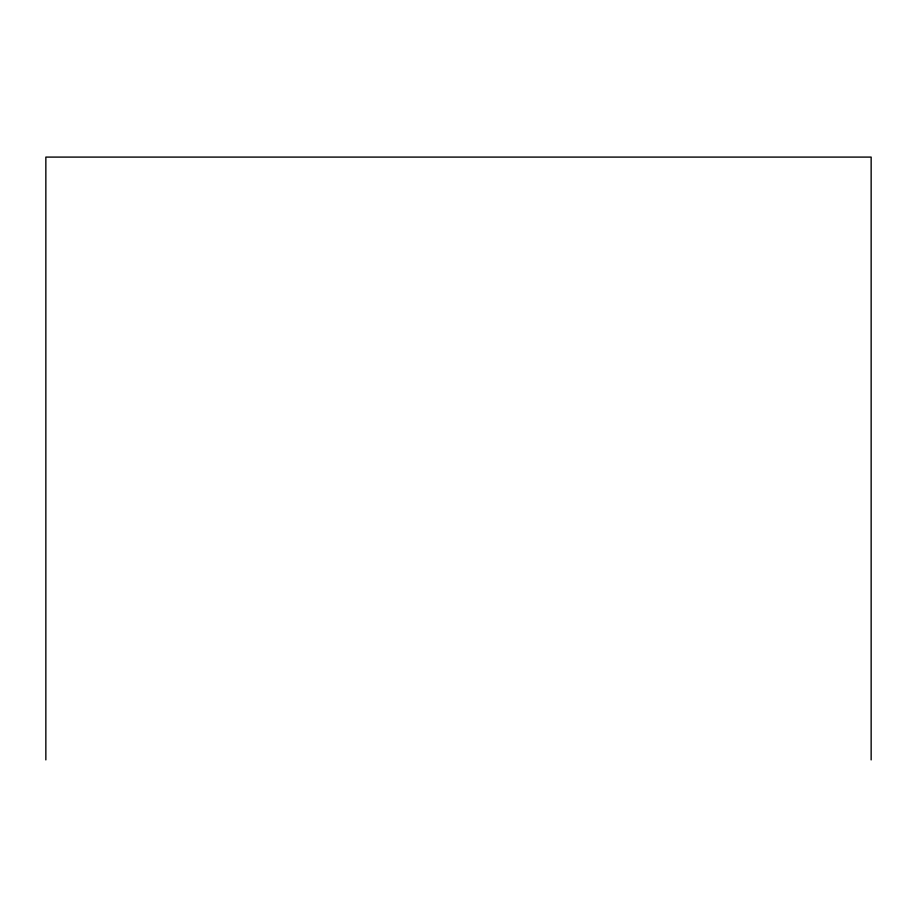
<?xml version="1.0" encoding="UTF-8"?>
<svg xmlns="http://www.w3.org/2000/svg" width="917" height="917" viewBox="0 0 917 917"><rect width="100%" height="100%" fill="white"/><g stroke="black" fill="none" stroke-linecap="round" stroke-linejoin="round"><path stroke-width="1.38" d="M871.15 759.906L871.15 157.094L45.85 157.094L45.85 759.906"/></g></svg>
